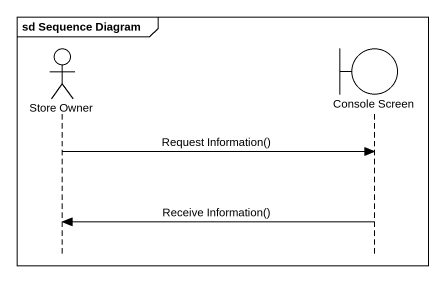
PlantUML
@startuml
mainframe sd Sequence Diagram
hide footbox
actor "Store Owner" as Store_Owner
boundary "Console Screen" as Console_Screen

Store_Owner -> Console_Screen : Request Information()
Console_Screen -> Store_Owner : Receive Information()
@enduml
